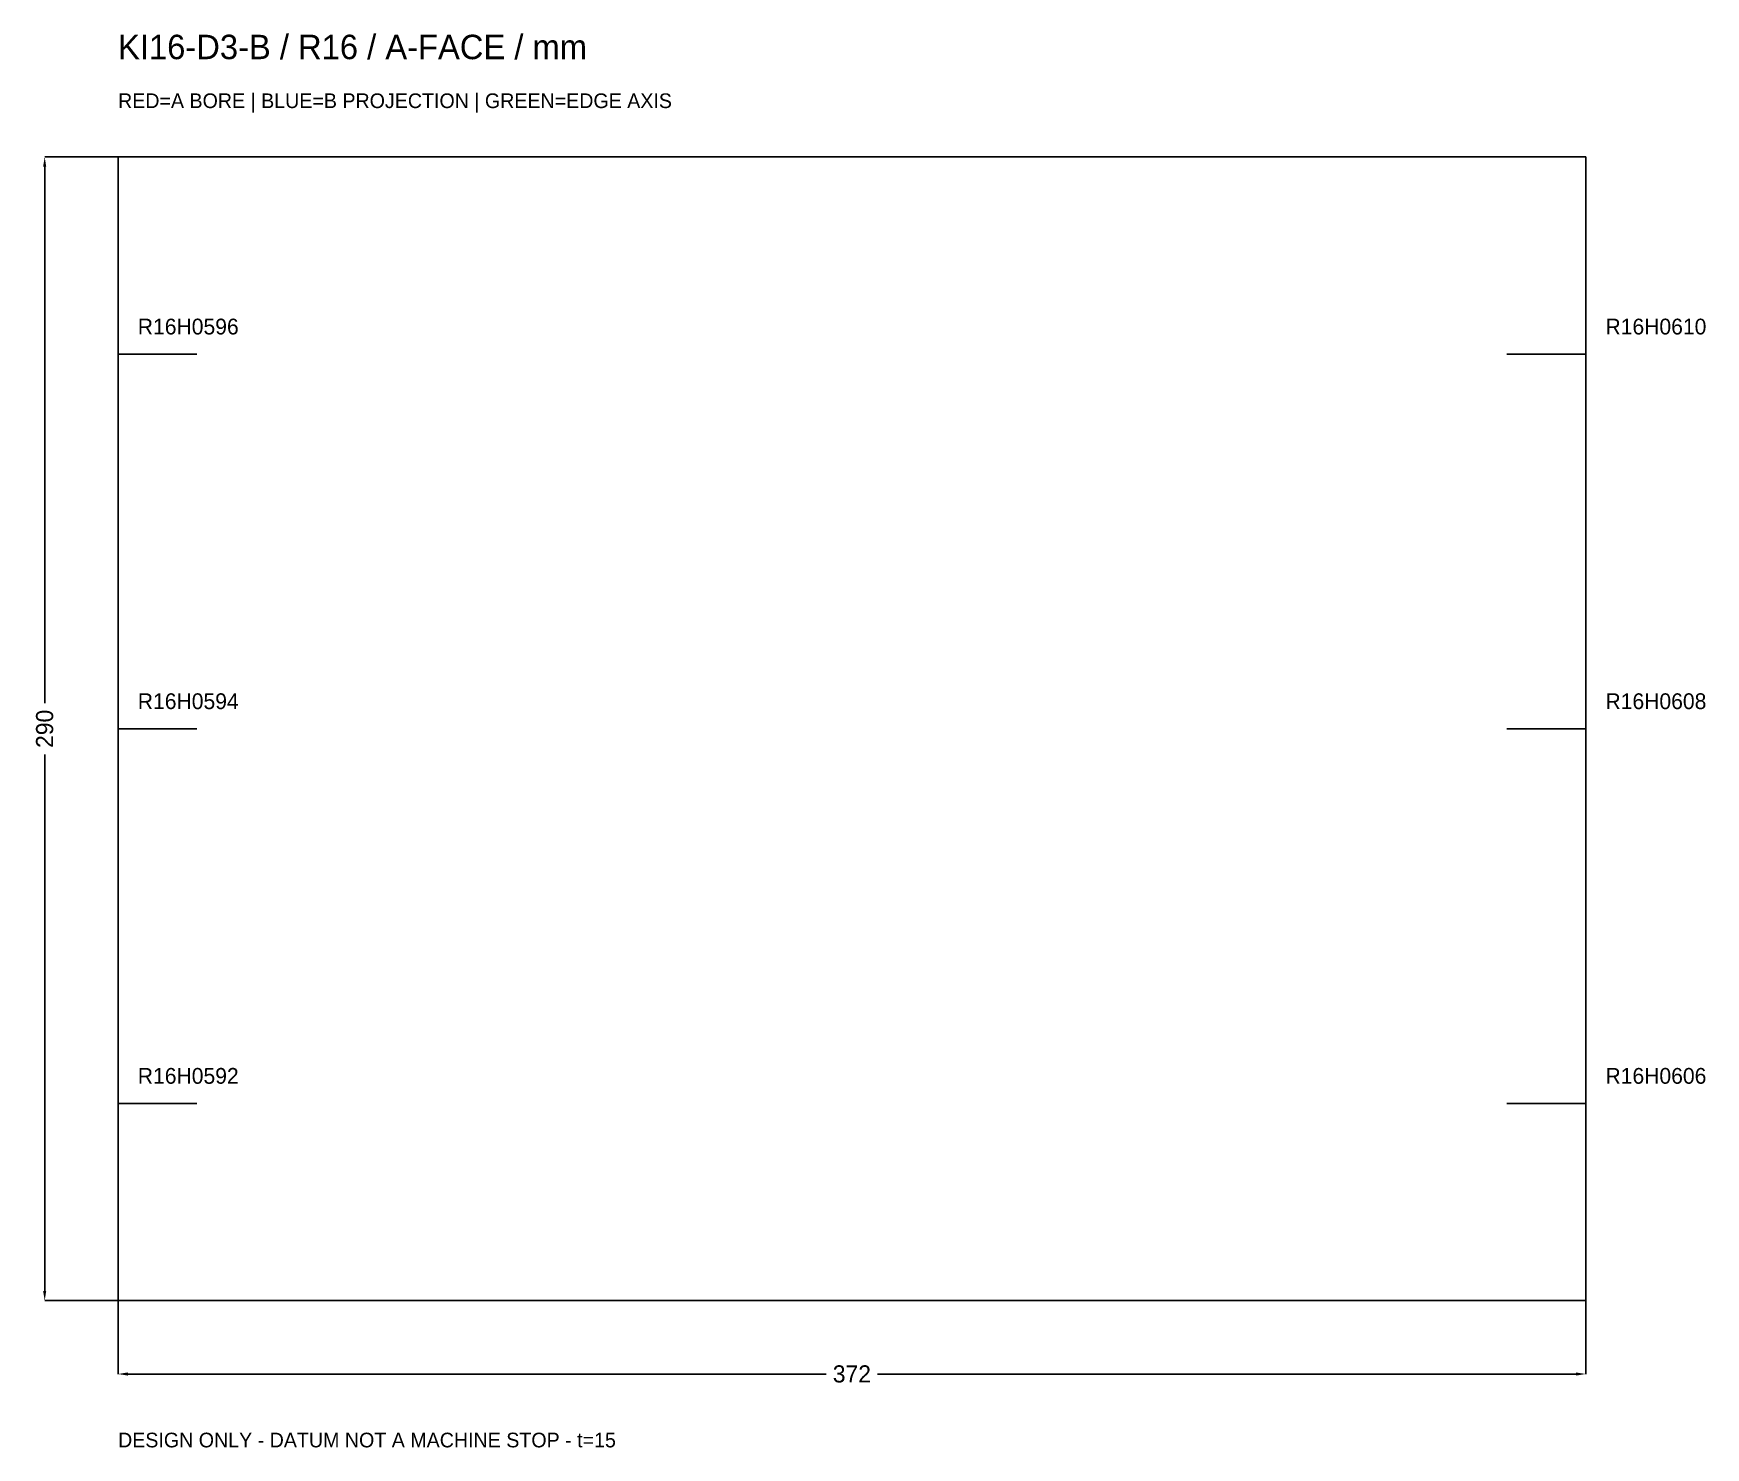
# Model space of a CAD drawing. Header units: millimetres. Extents: x -21 to 402, y -37 to 321.
import ezdxf

# ---------------------------------------------------------------- set-up
doc = ezdxf.new("R2010")
doc.units = ezdxf.units.MM
for name, color, linetype in [('CONTOUR', 7, 'Continuous'), ('EDGE_BORE', 3, 'Continuous'), ('TEXT', 7, 'Continuous')]:
    doc.layers.add(name, color=color, linetype=linetype)
doc.dimstyles.get("Standard").update_dxf_attribs({"dimtxt": 2.5, "dimasz": 2.5, "dimexe": 1.25, "dimexo": 0.625, "dimtad": 1, "dimcen": 2.5, "dimazin": 3, "dimtfac": 1, "dimtmove": 0, "dimatfit": 3})

# ---------------------------------------------------------------- blocks, each defined once
blk = doc.blocks.new('_CLOSEDFILLED')
at = {"color": 0, "linetype": 'BYBLOCK'}
blk.add_solid([(-1, 0.16), (0, 0), (-1, -0.16)], dxfattribs=at)
blk = doc.blocks.new('*D1')
at = {"color": 2}
for p, q in [((0, 0), (0, -18.6)), ((372, 0), (372, -18.6)), ((2.48, -18.6), (179.49, -18.6)), ((192.51, -18.6), (369.52, -18.6))]:
    blk.add_line(p, q, dxfattribs=at)
at = {"layer": 'Defpoints'}
for p in [(0, 0), (372, 0), (0, -18.6)]:
    blk.add_point(p, dxfattribs=at)
at = {"color": 2, "xscale": 2.4800000000000004, "yscale": 2.4800000000000004, "rotation": 180}
blk.add_blockref('_CLOSEDFILLED', (0, -18.6), dxfattribs=at)
at = {"color": 2, "xscale": 2.4800000000000004, "yscale": 2.4800000000000004}
blk.add_blockref('_CLOSEDFILLED', (372, -18.6), dxfattribs=at)
at = {"color": 7, "insert": (186, -18.6), "char_height": 4.34, "attachment_point": 5}
blk.add_mtext('372', dxfattribs=at)
blk = doc.blocks.new('*D2')
at = {"color": 2}
for p, q in [((0, 290), (-18.6, 290)), ((-18.6, 151.51), (-18.6, 287.52)), ((-18.6, 2.48), (-18.6, 138.49)), ((0, 0), (-18.6, 0))]:
    blk.add_line(p, q, dxfattribs=at)
at = {"layer": 'Defpoints'}
for p in [(0, 290), (-18.6, 0), (0, 0)]:
    blk.add_point(p, dxfattribs=at)
at = {"color": 2, "xscale": 2.4800000000000004, "yscale": 2.4800000000000004}
for p, rotation in [((-18.6, 290), 90), ((-18.6, 0), 270)]:
    blk.add_blockref('_CLOSEDFILLED', p, dxfattribs=dict(at, rotation=rotation))
at = {"color": 7, "insert": (-18.6, 145), "char_height": 4.34, "attachment_point": 5, "rotation": 90}
blk.add_mtext('290', dxfattribs=at)

msp = doc.modelspace()

# ---------------------------------------------------------------- linework, layer by layer
at = {"layer": 'CONTOUR'}
msp.add_lwpolyline([(0, 0), (372, 0), (372, 290), (0, 290)], close=True, dxfattribs=at)
at = {"layer": 'EDGE_BORE'}
for p, q in [((0, 240), (20, 240)), ((372, 240), (352, 240)), ((0, 145), (20, 145)), ((372, 145), (352, 145)), ((0, 50), (20, 50)), ((372, 50), (352, 50))]:
    msp.add_line(p, q, dxfattribs=at)

# ---------------------------------------------------------------- texts
at = {"layer": 'TEXT'}
for s, height, p in [('KI16-D3-B / R16 / A-FACE / mm', 6.2, (0, 314.8)), ('RED=A BORE | BLUE=B PROJECTION | GREEN=EDGE AXIS', 3.72, (0, 302.4)), ('R16H0596', 4, (5, 245)), ('R16H0610', 4, (377, 245)), ('R16H0594', 4, (5, 150)), ('R16H0608', 4, (377, 150)), ('R16H0592', 4, (5, 55)), ('R16H0606', 4, (377, 55)), ('DESIGN ONLY - DATUM NOT A MACHINE STOP - t=15', 3.72, (0, -37.2))]:
    msp.add_text(s, height=height, dxfattribs=at).set_placement(p)

# ---------------------------------------------------------------- dimensions: what is measured, and where the dimension line sits
dim = msp.add_linear_dim(base=(-18.6, 0), p1=(0, 0), p2=(0, 290), angle=90, dimstyle='Standard', override={"dimtxt": 4.34, "dimasz": 2.48, "dimdec": 2, "dimclrd": 2, "dimclre": 2, "dimclrt": 7})
dim.commit()
dim.dimension.update_dxf_attribs({"geometry": '*D2', "text_midpoint": (-18.6, 145)})
dim = msp.add_linear_dim(base=(0, -18.6), p1=(0, 0), p2=(372, 0), dimstyle='Standard', override={"dimtxt": 4.34, "dimasz": 2.48, "dimdec": 2, "dimclrd": 2, "dimclre": 2, "dimclrt": 7})
dim.commit()
dim.dimension.update_dxf_attribs({"geometry": '*D1', "text_midpoint": (186, -18.6)})

doc.saveas('drawing.dxf')
